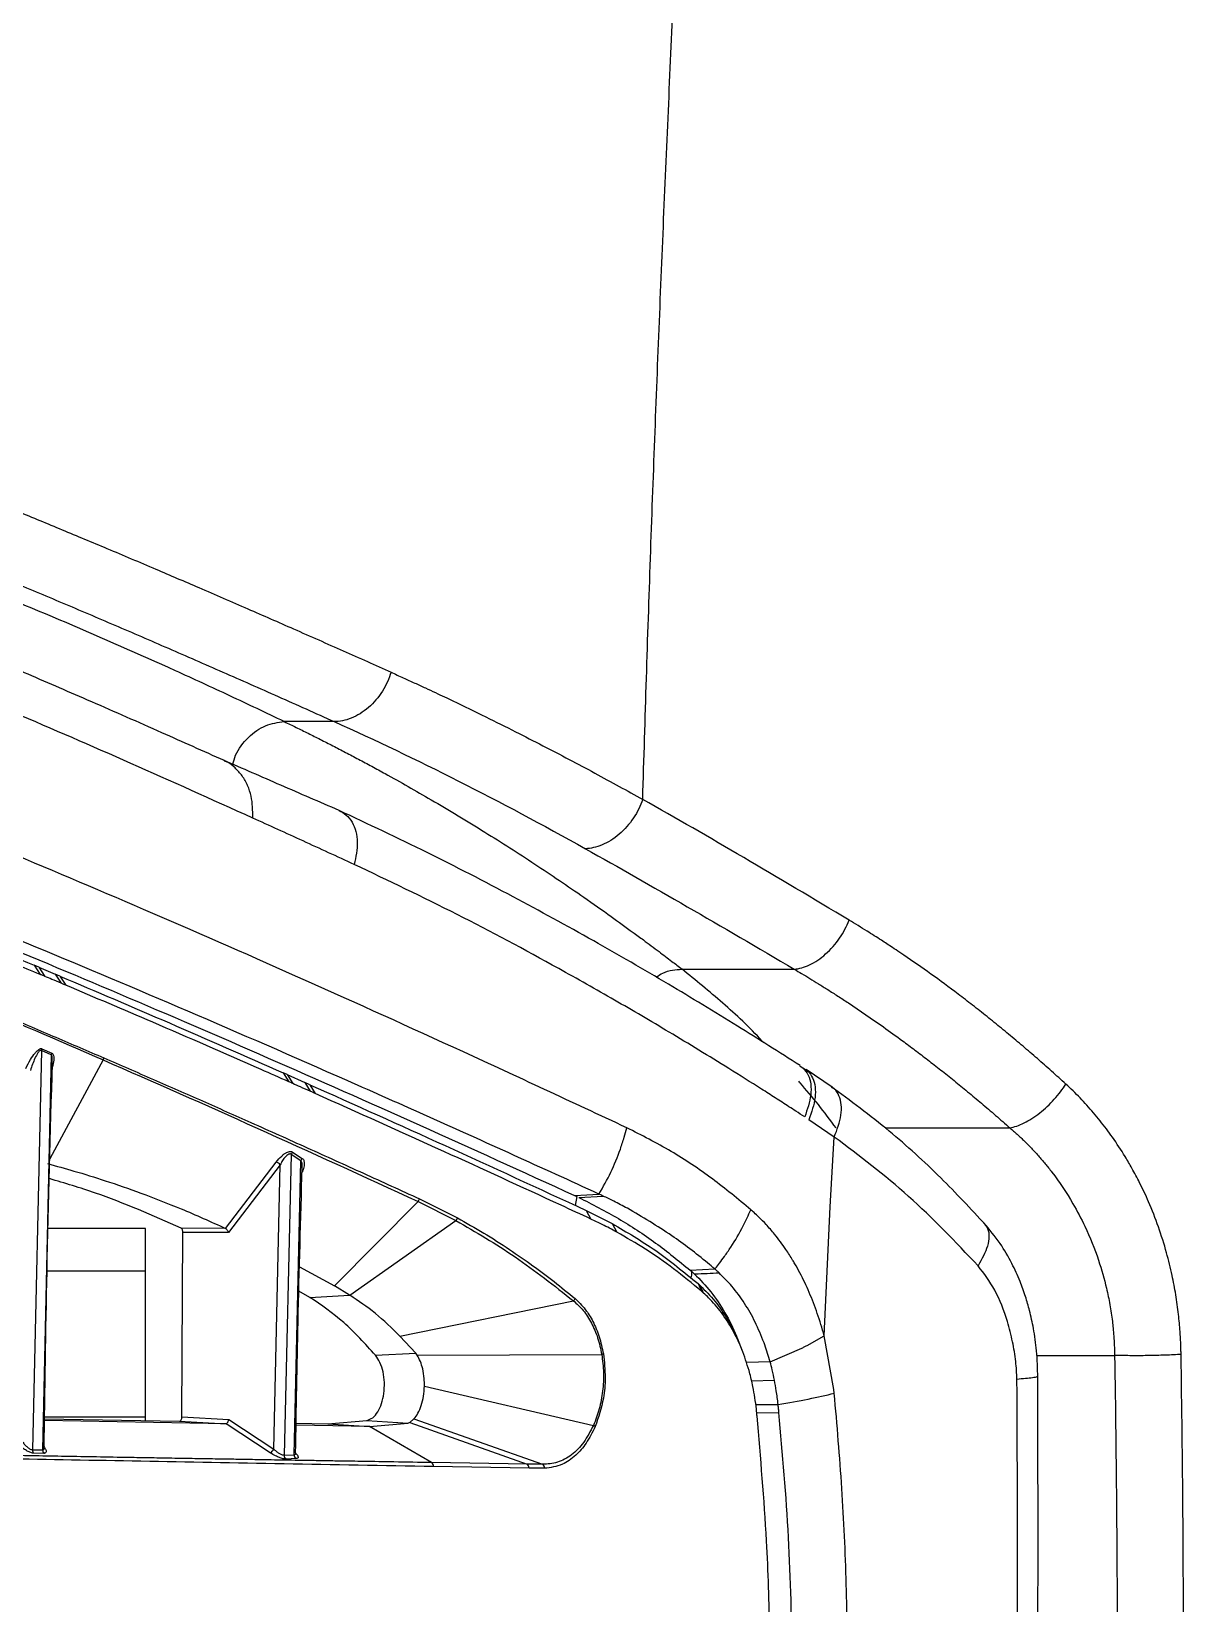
# Model space of a CAD drawing. Extents: x 525 to 609, y 649 to 778.
# Drawn here: x 543.5 to 548.6, y 718.03 to 725 of the extents above; entities that cross this region are included whole.
import ezdxf

# ---------------------------------------------------------------- set-up
doc = ezdxf.new("R2010")
doc.units = 0
doc.header["$MEASUREMENT"] = 0
doc.layers.add('1', color=4, linetype='Continuous')

# ---------------------------------------------------------------- blocks, each defined once
blk = doc.blocks.new('JETSETTER')
at = {"layer": '1', "color": 3, "linetype": 'Continuous', "lineweight": 25}
for p, q in [((19.7113, 52.8168), (19.4903, 52.8168)), ((18.3822, 51.7372), (18.4088, 51.6969)), ((18.4029, 51.7286), (18.3822, 51.7372)), ((18.4029, 51.7286), (18.4294, 51.6882)), ((18.4029, 51.7286), (18.4752, 51.6981)), ((18.4752, 51.6981), (18.5016, 51.6578)), ((18.4968, 51.689), (18.4752, 51.6981)), ((18.4968, 51.689), (18.5232, 51.6487)), ((21.2518, 51.7199), (21.7486, 51.7199)), ((18.4142, 51.3598), (18.3752, 49.5904)), ((18.458, 51.34), (18.4142, 51.3598)), ((18.4169, 51.3676), (18.4608, 51.3479)), ((18.458, 51.34), (18.4199, 49.5901)), ((18.6877, 51.3184), (18.4523, 50.8793)), ((18.4618, 51.3042), (18.4619, 51.3115)), ((21.7735, 51.2912), (21.7886, 51.2816)), ((21.7935, 51.2783), (21.8083, 51.2688)), ((21.9159, 51.1975), (21.8017, 51.2748)), ((19.4859, 51.2605), (19.5101, 51.2211)), ((19.5033, 51.2528), (19.4859, 51.2605)), ((19.5033, 51.2528), (19.5276, 51.2133)), ((19.5033, 51.2528), (19.581, 51.2183)), ((19.581, 51.2183), (19.6051, 51.1789)), ((19.6036, 51.2082), (19.581, 51.2183)), ((19.6036, 51.2082), (19.6276, 51.1689)), ((21.9259, 50.976), (21.8138, 51.0529)), ((22.1506, 51.0165), (22.7038, 51.0165)), ((21.9081, 50.6675), (21.926, 50.976)), ((19.2301, 50.5717), (19.4545, 50.8652)), ((19.4724, 50.8536), (19.2434, 50.5527)), ((19.4436, 49.5932), (19.4724, 50.8536)), ((19.5208, 50.899), (19.4896, 49.5664)), ((19.5641, 50.8702), (19.5208, 50.899)), ((19.5265, 50.9099), (19.5699, 50.8813)), ((19.534, 49.5685), (19.5641, 50.8702)), ((20.7757, 50.7173), (20.7856, 50.7127)), ((20.7856, 50.7127), (20.779, 50.6731)), ((20.7948, 50.7084), (20.9025, 50.7148)), ((19.7118, 50.3165), (20.0827, 50.6905)), ((20.0827, 50.6905), (20.2504, 50.6061)), ((20.0886, 50.7023), (20.2568, 50.6179)), ((20.8268, 50.6511), (20.848, 50.6128)), ((20.8268, 50.6511), (20.9425, 50.5926)), ((21.881, 50.0958), (21.9081, 50.6675)), ((18.8759, 50.571), (18.4443, 50.571)), ((18.8759, 49.7199), (18.8759, 50.571)), ((19.2301, 50.5717), (19.0328, 50.5725)), ((19.7807, 50.2749), (20.2504, 50.6061)), ((20.9425, 50.5926), (20.9625, 50.5551)), ((19.0368, 49.7365), (19.0411, 50.5532)), ((19.2434, 50.5527), (19.0411, 50.5532)), ((18.4394, 50.3833), (18.8759, 50.3833)), ((19.5577, 50.4016), (19.7118, 50.3165)), ((21.2879, 50.386), (21.3965, 50.3917)), ((21.2879, 50.386), (21.2931, 50.3815)), ((21.2931, 50.3815), (21.3067, 50.3693)), ((19.6035, 50.2658), (19.5548, 50.2934)), ((19.7786, 50.2761), (19.7118, 50.3165)), ((21.3224, 50.3266), (21.3379, 50.2931)), ((21.332, 50.3181), (21.3224, 50.3266)), ((21.3471, 50.2851), (21.332, 50.3181)), ((21.3471, 50.2851), (21.3379, 50.2931)), ((19.6035, 50.2658), (19.7786, 50.2761)), ((19.7807, 50.2749), (19.7786, 50.2761)), ((20.0023, 50.0943), (20.7708, 50.2504)), ((20.0726, 50.0184), (20.0023, 50.0943)), ((21.806, 50.0531), (21.8809, 50.0958)), ((21.9244, 49.8571), (21.8809, 50.0958)), ((19.8942, 50.0092), (20.0726, 50.0184)), ((20.0793, 50.0092), (20.0726, 50.0184)), ((20.0793, 50.0092), (20.8961, 50.0129)), ((21.5204, 50.0252), (21.5121, 50.0466)), ((21.642, 49.9797), (21.6148, 50.0647)), ((21.642, 49.9797), (21.7827, 50.0414)), ((21.642, 49.9797), (21.5384, 49.9771)), ((22.8225, 50.0088), (23.1674, 50.0088)), ((21.5501, 49.9351), (21.5483, 49.9416)), ((21.559, 49.8965), (21.661, 49.8988)), ((22.7355, 49.8393), (22.7351, 49.9027)), ((20.1107, 49.8728), (20.8594, 49.6987)), ((21.926, 49.8414), (21.9244, 49.8571)), ((18.4286, 49.7363), (18.8759, 49.7363)), ((19.0368, 49.7365), (19.245, 49.7247)), ((21.5783, 49.7906), (21.677, 49.7916)), ((21.5825, 49.7545), (21.6807, 49.7555)), ((19.2322, 49.7055), (18.4283, 49.7199)), ((18.4284, 49.7278), (19.0257, 49.7172)), ((19.0257, 49.7172), (19.2322, 49.7055)), ((19.2332, 49.7056), (19.2322, 49.7055)), ((19.4281, 49.5768), (19.2332, 49.7056)), ((19.245, 49.7247), (19.4436, 49.5932)), ((19.8682, 49.694), (19.5426, 49.6999)), ((19.5427, 49.708), (19.6837, 49.7055)), ((19.6837, 49.7055), (19.8561, 49.7205)), ((19.6837, 49.7055), (19.8682, 49.694)), ((19.8561, 49.7205), (20.0386, 49.7091)), ((19.8682, 49.694), (20.0386, 49.7091)), ((20.1426, 49.5339), (19.8682, 49.694)), ((20.0454, 49.7114), (20.0386, 49.7091)), ((20.0645, 49.727), (20.0454, 49.7114)), ((20.0454, 49.7114), (20.5654, 49.5274)), ((20.0645, 49.727), (20.6344, 49.5264)), ((18.3752, 49.5904), (18.4199, 49.5901)), ((18.426, 49.5746), (18.3812, 49.5749)), ((19.4896, 49.5664), (19.534, 49.5685)), ((19.5421, 49.5515), (19.4976, 49.5495)), ((20.5654, 49.5274), (20.1426, 49.5339)), ((20.6344, 49.5264), (20.5654, 49.5274)), ((20.5739, 49.5093), (20.1511, 49.5159)), ((20.6425, 49.5085), (20.5739, 49.5093))]:
    blk.add_line(p, q, dxfattribs=at)
at = {"layer": '1', "color": 3, "linetype": 'Continuous', "lineweight": 25, "flags": 128}
blk.add_lwpolyline([(20.7757, 50.7174), (20.8296, 50.7205), (20.8834, 50.7237)], dxfattribs=at)
at = {"layer": '1', "color": 3, "linetype": 'Continuous', "lineweight": 25}
for centre, radius, start, end in [((18.4377, 51.356), 0.0238, 150.95682, 170.86746), ((18.4816, 51.3361), 0.0239, 150.45432, 170.68873), ((18.6668, 51.3309), 0.0243, 329.23117, 350.58316), ((19.4264, 50.8022), 0.069, 48.18624, 65.99051), ((19.5445, 50.8935), 0.0243, 137.71623, 167.12605), ((19.5878, 50.8647), 0.0244, 137.29727, 167.04846), ((20.0634, 50.7075), 0.0257, 318.60233, 348.42237), ((20.2313, 50.6241), 0.0262, 316.71908, 346.27676), ((20.7517, 50.2709), 0.0281, 313.02364, 339.04149), ((20.8841, 50.062), 0.0505, 283.69748, 292.46807), ((20.8429, 49.6672), 0.0355, 47.01888, 62.33649), ((18.3965, 49.5898), 0.0213, 178.42458, 224.22045), ((18.4413, 49.5895), 0.0213, 178.48871, 224.3325), ((19.4093, 49.6098), 0.038, 299.67397, 334.19345), ((19.5108, 49.566), 0.0211, 178.96232, 231.4629), ((19.5551, 49.5681), 0.0211, 178.92899, 231.91354), ((20.1305, 49.5171), 0.0206, 356.54052, 54.16567), ((20.5533, 49.5106), 0.0207, 356.3661, 53.97023), ((20.6216, 49.5098), 0.021, 356.66115, 52.45113)]:
    blk.add_arc(centre, radius, start, end, dxfattribs=at)
for points, knots in [([(21.0778, 52.4721), (21.088, 52.8312), (21.0995, 53.1877), (21.118, 53.7172), (21.1244, 53.8928), (21.1377, 54.2425), (21.1445, 54.4166), (21.1655, 54.9362), (21.1802, 55.2791), (21.2105, 55.9566), (21.226, 56.2913), (21.2421, 56.6221)], [0, 0, 0, 0, 0.25, 0.25, 0.375, 0.375, 0.5, 0.5, 0.75, 0.75, 1, 1, 1, 1]), ([(19.2248, 52.6439), (19.1322, 52.6854), (18.9329, 52.7748), (18.6436, 52.902), (18.3615, 53.0242), (18.1078, 53.1323), (17.8809, 53.2276), (17.6919, 53.3059), (17.5362, 53.3696), (17.4097, 53.4208), (17.2972, 53.4659), (17.1978, 53.5055), (17.1046, 53.5422), (16.9993, 53.5835), (16.8724, 53.6327), (16.7214, 53.6905), (16.555, 53.7531), (16.3746, 53.8198), (16.1817, 53.8895), (15.9871, 53.9581), (15.7929, 54.0247), (15.6009, 54.0885), (15.4287, 54.1437), (15.2766, 54.1907), (15.1802, 54.2196), (15.1172, 54.238), (15.0876, 54.2466), (15.058, 54.2551), (15.0284, 54.2635), (14.9984, 54.2719), (14.9695, 54.28), (14.9504, 54.2852), (14.9415, 54.2877)], [0, 0, 0, 0, 0.051156, 0.110219, 0.164942, 0.215314, 0.261336, 0.303011, 0.332706, 0.359717, 0.384045, 0.405688, 0.424988, 0.445873, 0.476368, 0.511245, 0.550505, 0.594151, 0.642187, 0.694611, 0.744372, 0.797529, 0.854085, 0.893276, 0.933947, 0.943283, 0.952686, 0.962134, 0.971612, 0.98125, 0.991199, 1, 1, 1, 1]), ([(19.4903, 52.8168), (19.4502, 52.8361), (19.4099, 52.8553), (19.3296, 52.8934), (19.2895, 52.9123), (19.169, 52.9687), (19.0886, 53.0057), (18.847, 53.1154), (18.6856, 53.1864), (18.2001, 53.3932), (17.8751, 53.5228), (16.896, 53.8863), (16.2382, 54.0948), (15.5772, 54.2686)], [0, 0, 0, 0, 0.03125, 0.03125, 0.0625, 0.0625, 0.125, 0.125, 0.25, 0.25, 0.5, 0.5, 1, 1, 1, 1]), ([(16.8593, 54.3098), (16.8746, 54.3043), (16.9054, 54.2931), (16.9523, 54.276), (17.0003, 54.2584), (17.0493, 54.2403), (17.0993, 54.2218), (17.1504, 54.2028), (17.2411, 54.1689), (17.3764, 54.1177), (17.5532, 54.0499), (17.7383, 53.9777), (17.9177, 53.9068), (18.1101, 53.8296), (18.3026, 53.7513), (18.5055, 53.6676), (18.709, 53.5824), (18.9112, 53.4968), (19.119, 53.4076), (19.3224, 53.3194), (19.4999, 53.2416), (19.6413, 53.1791), (19.7503, 53.1307), (19.857, 53.083), (19.9278, 53.0513), (19.9628, 53.0356)], [0, 0, 0, 0, 0.017002, 0.034286, 0.051851, 0.069701, 0.087834, 0.106253, 0.124959, 0.185357, 0.24996, 0.3094, 0.374968, 0.430619, 0.499947, 0.562421, 0.624922, 0.691755, 0.749953, 0.814867, 0.874991, 0.907485, 0.939154, 0.969994, 1, 1, 1, 1]), ([(16.5985, 54.0996), (16.615, 54.0936), (16.6485, 54.0815), (16.6998, 54.0626), (16.7528, 54.0431), (16.8078, 54.0227), (16.8646, 54.0015), (16.9233, 53.9794), (16.984, 53.9566), (17.0466, 53.9328), (17.1112, 53.9081), (17.1778, 53.8825), (17.2465, 53.8559), (17.3173, 53.8284), (17.3902, 53.7999), (17.4652, 53.7704), (17.5424, 53.7398), (17.6219, 53.7081), (17.7036, 53.6754), (17.7875, 53.6415), (17.8738, 53.6065), (17.9625, 53.5703), (18.0596, 53.5304), (18.1648, 53.4869), (18.2777, 53.4399), (18.3916, 53.3921), (18.5066, 53.3436), (18.6225, 53.2943), (18.7395, 53.2443), (18.8575, 53.1935), (18.9765, 53.1419), (19.0964, 53.0896), (19.2174, 53.0366), (19.3394, 52.9828), (19.4623, 52.9282), (19.5862, 52.873), (19.6696, 52.8355), (19.7113, 52.8168)], [0, 0, 0, 0, 0.018286, 0.037124, 0.056514, 0.076456, 0.096951, 0.117998, 0.139597, 0.161748, 0.184451, 0.207707, 0.231514, 0.255874, 0.280785, 0.306249, 0.332265, 0.358832, 0.385952, 0.413623, 0.441846, 0.470621, 0.499947, 0.535671, 0.571394, 0.607117, 0.642839, 0.67856, 0.71428, 0.749999, 0.785717, 0.821434, 0.85715, 0.892864, 0.928577, 0.964289, 1, 1, 1, 1]), ([(19.9628, 53.0356), (19.9542, 53.0077), (19.9415, 52.979), (19.9076, 52.925), (19.8865, 52.8999), (19.8391, 52.8587), (19.813, 52.8427), (19.7609, 52.8218), (19.735, 52.817), (19.7113, 52.8168)], [0, 0, 0, 0, 0.25, 0.25, 0.5, 0.5, 0.75, 0.75, 1, 1, 1, 1]), ([(19.9628, 53.0356), (19.9808, 53.0274), (20.0158, 53.0117), (20.0666, 52.9884), (20.1141, 52.9664), (20.1582, 52.9458), (20.1988, 52.9266), (20.273, 52.8913), (20.3777, 52.8405), (20.5104, 52.7743), (20.6338, 52.7112), (20.7506, 52.6502), (20.8633, 52.59), (20.9718, 52.531), (21.043, 52.4914), (21.0778, 52.4721)], [0, 0, 0, 0, 0.049574, 0.09598, 0.139221, 0.179298, 0.216212, 0.249965, 0.380945, 0.499984, 0.608024, 0.712046, 0.812049, 0.908034, 1, 1, 1, 1]), ([(20.8834, 50.7237), (20.7567, 50.7817), (20.3761, 50.9557), (19.7639, 51.2298), (19.0583, 51.5374), (18.3841, 51.8217), (17.7452, 52.0812), (17.1413, 52.3157), (16.5751, 52.5252), (16.0426, 52.7129), (15.7217, 52.8181), (15.5613, 52.8707)], [0, 0, 0, 0, 0.059169, 0.177623, 0.296079, 0.41453, 0.53298, 0.649693, 0.766504, 0.883304, 1, 1, 1, 1]), ([(15.4478, 52.864), (15.5482, 52.8315), (15.7518, 52.7655), (16.083, 52.6527), (16.4397, 52.5269), (16.8245, 52.3861), (17.2374, 52.2297), (17.6727, 52.0593), (18.1789, 51.8548), (18.7562, 51.6137), (19.4113, 51.331), (20.0812, 51.0341), (20.5455, 50.8223), (20.7757, 50.7173)], [0, 0, 0, 0, 0.073434, 0.149042, 0.226912, 0.307125, 0.389668, 0.474472, 0.55786, 0.670736, 0.782355, 0.892082, 1, 1, 1, 1]), ([(19.3502, 52.3896), (19.1687, 52.4717), (18.8054, 52.6359), (18.464, 52.7832), (18.2933, 52.8568)], [0, 0, 0, 0, 0.49992, 1, 1, 1, 1]), ([(19.2619, 52.6279), (19.2656, 52.6414), (19.2779, 52.6864), (19.3294, 52.7501), (19.4061, 52.8064), (19.4622, 52.8133), (19.4903, 52.8168)], [0, 0, 0, 0, 0.125521, 0.417013, 0.70851, 1, 1, 1, 1]), ([(19.4903, 52.8168), (19.5077, 52.8084), (19.5429, 52.7913), (19.5961, 52.765), (19.6504, 52.7378), (19.7056, 52.7096), (19.7619, 52.6804), (19.8192, 52.6501), (19.8775, 52.6188), (19.9848, 52.5602), (20.1523, 52.4651), (20.3735, 52.3318), (20.599, 52.1875), (20.7852, 52.0614), (20.9299, 51.9593), (21.0176, 51.8957), (21.0883, 51.8437), (21.1456, 51.8009), (21.2027, 51.7576), (21.2367, 51.7315), (21.2518, 51.7199)], [0, 0, 0, 0, 0.029006, 0.058614, 0.088822, 0.119631, 0.151041, 0.183051, 0.215662, 0.248873, 0.363552, 0.498135, 0.624022, 0.748279, 0.81804, 0.873908, 0.900353, 0.940721, 0.973653, 1, 1, 1, 1]), ([(19.7327, 52.4233), (19.6466, 52.4606), (19.4739, 52.5352), (19.3056, 52.6088), (19.2213, 52.6456)], [0, 0, 0, 0, 0.499062, 1, 1, 1, 1]), ([(19.3504, 52.3905), (19.3502, 52.423), (19.3498, 52.4728), (19.3288, 52.5342), (19.305, 52.5774), (19.2728, 52.6121), (19.2461, 52.636), (19.2277, 52.6412), (19.2242, 52.6422)], [0, 0, 0, 0, 0.3032269, 0.4662125, 0.6325888, 0.7989555, 0.9618994, 1, 1, 1, 1]), ([(21.0778, 52.4721), (21.0682, 52.4448), (21.0544, 52.4166), (21.019, 52.3634), (20.9973, 52.3385), (20.9494, 52.2974), (20.9233, 52.2813), (20.8719, 52.2599), (20.8466, 52.2546), (20.8236, 52.2539)], [0, 0, 0, 0, 0.25, 0.25, 0.5, 0.5, 0.75, 0.75, 1, 1, 1, 1]), ([(19.8003, 52.1838), (19.7244, 52.2188), (19.5727, 52.2886), (19.4244, 52.3559), (19.3502, 52.3896)], [0, 0, 0, 0, 0.50007, 1, 1, 1, 1]), ([(19.7325, 52.4229), (19.7434, 52.417), (19.766, 52.4047), (19.7918, 52.3725), (19.8085, 52.331), (19.8171, 52.2677), (19.807, 52.2173), (19.8002, 52.1838)], [0, 0, 0, 0, 0.156922, 0.325929, 0.494944, 0.664206, 1, 1, 1, 1]), ([(21.7744, 51.2927), (21.6817, 51.3517), (21.4866, 51.4758), (21.1817, 51.6604), (20.8501, 51.8526), (20.4935, 52.048), (20.1167, 52.2429), (19.8626, 52.3621), (19.7329, 52.423)], [0, 0, 0, 0, 0.132652, 0.279334, 0.440035, 0.614736, 0.803404, 1, 1, 1, 1]), ([(21.007, 51.0173), (20.7637, 51.1308), (20.2752, 51.3587), (19.5774, 51.6743), (18.9013, 51.9722), (18.4763, 52.1512), (18.2637, 52.2408)], [0, 0, 0, 0, 0.2473428, 0.496757, 0.7482383, 1, 1, 1, 1]), ([(21.795, 51.0653), (21.7818, 51.0739), (21.7586, 51.089), (21.7253, 51.1106), (21.6951, 51.1301), (21.6648, 51.1496), (21.6343, 51.1691), (21.5656, 51.2129), (21.4184, 51.3054), (21.201, 51.4381), (20.9498, 51.5855), (20.6359, 51.7628), (20.2494, 51.9698), (19.9516, 52.1117), (19.8003, 52.1838)], [0, 0, 0, 0, 0.019286, 0.033983, 0.048738, 0.063552, 0.078425, 0.093356, 0.164535, 0.294855, 0.414665, 0.538212, 0.765574, 1, 1, 1, 1]), ([(17.4783, 52.1052), (17.6246, 52.0471), (17.9177, 51.9307), (18.2273, 51.8017), (18.3822, 51.7372)], [0, 0, 0, 0, 0.499515, 1, 1, 1, 1]), ([(18.4088, 51.6969), (18.371, 51.7127), (18.1818, 51.7919), (17.8776, 51.9169), (17.6209, 52.0188), (17.5065, 52.0643)], [0, 0, 0, 0, 0.121707, 0.608576, 1, 1, 1, 1]), ([(21.7486, 51.7199), (21.7695, 51.7218), (21.7927, 51.728), (21.8404, 51.7506), (21.8648, 51.7669), (21.9104, 51.8076), (21.9315, 51.8318), (21.9669, 51.8834), (21.9812, 51.9106), (21.9918, 51.9369)], [0, 0, 0, 0, 0.25, 0.25, 0.5, 0.5, 0.75, 0.75, 1, 1, 1, 1]), ([(22.9516, 51.2107), (22.9411, 51.2203), (22.9201, 51.2394), (22.8885, 51.2678), (22.8569, 51.2958), (22.8253, 51.3236), (22.7936, 51.3511), (22.7618, 51.3783), (22.73, 51.4052), (22.6982, 51.4318), (22.6663, 51.4581), (22.6344, 51.4841), (22.6025, 51.5098), (22.5705, 51.5352), (22.5385, 51.5603), (22.5065, 51.5851), (22.4451, 51.6319), (22.3541, 51.699), (22.2678, 51.7593), (22.2108, 51.7978), (22.1779, 51.8198), (22.1295, 51.8514), (22.0658, 51.892), (22.0182, 51.9209), (21.9918, 51.9369)], [0, 0, 0, 0, 0.033331, 0.066663, 0.099996, 0.13333, 0.166664, 0.199999, 0.233336, 0.266673, 0.300011, 0.333351, 0.366692, 0.400034, 0.433377, 0.466722, 0.500069, 0.625043, 0.750048, 0.768176, 0.80223, 0.852213, 0.918132, 1, 1, 1, 1]), ([(17.5266, 51.8102), (17.7137, 51.7328), (18.0878, 51.5779), (18.4877, 51.4049), (18.6877, 51.3184)], [0, 0, 0, 0, 0.500001, 1, 1, 1, 1]), ([(17.5283, 51.8161), (17.5729, 51.7979), (17.6625, 51.7613), (17.7968, 51.7057), (17.9248, 51.6524), (18.0455, 51.6018), (18.1561, 51.5552), (18.2998, 51.4944), (18.4754, 51.4196), (18.6198, 51.3574), (18.6908, 51.3269)], [0, 0, 0, 0, 0.120101, 0.241391, 0.35664, 0.456541, 0.555683, 0.64174, 0.824068, 1, 1, 1, 1]), ([(18.4294, 51.6882), (18.4265, 51.6894), (18.4197, 51.6923), (18.4128, 51.6952), (18.4088, 51.6969)], [0, 0, 0, 0, 0.414338, 1, 1, 1, 1]), ([(18.5016, 51.6578), (18.4881, 51.6635), (18.464, 51.6737), (18.44, 51.6838), (18.4294, 51.6882)], [0, 0, 0, 0, 0.559863, 1, 1, 1, 1]), ([(18.4968, 51.689), (18.6571, 51.6209), (18.9785, 51.4842), (19.3164, 51.3352), (19.4859, 51.2606)], [0, 0, 0, 0, 0.498611, 1, 1, 1, 1]), ([(21.1376, 51.6844), (21.1474, 51.6911), (21.1837, 51.7159), (21.2231, 51.7182), (21.2518, 51.7199)], [0, 0, 0, 0, 0.270928, 1, 1, 1, 1]), ([(21.6125, 51.3949), (21.6105, 51.3971), (21.5523, 51.4614), (21.4325, 51.5727), (21.3121, 51.6708), (21.2518, 51.7199)], [0, 0, 0, 0, 0.01689, 0.507375, 1, 1, 1, 1]), ([(21.7486, 51.7199), (21.7595, 51.7135), (21.7824, 51.7), (21.8181, 51.6785), (21.8567, 51.6548), (21.8981, 51.6289), (21.9423, 51.6005), (22.0244, 51.5468), (22.12, 51.4811), (22.2182, 51.41), (22.2837, 51.3612), (22.3401, 51.3181), (22.3978, 51.2731), (22.4567, 51.226), (22.5169, 51.1768), (22.5782, 51.1255), (22.6407, 51.0721), (22.6826, 51.0351), (22.7038, 51.0165)], [0, 0, 0, 0, 0.034267, 0.07149, 0.11167, 0.154808, 0.200902, 0.249956, 0.411517, 0.499933, 0.557623, 0.616688, 0.677131, 0.73895, 0.802146, 0.86672, 0.932671, 1, 1, 1, 1]), ([(18.5232, 51.6487), (18.5203, 51.65), (18.5131, 51.653), (18.5059, 51.656), (18.5016, 51.6578)], [0, 0, 0, 0, 0.408362, 1, 1, 1, 1]), ([(19.5101, 51.2211), (19.4692, 51.2392), (19.2649, 51.3296), (18.9325, 51.4748), (18.6505, 51.5946), (18.5232, 51.6487)], [0, 0, 0, 0, 0.120537, 0.60273, 1, 1, 1, 1]), ([(18.3453, 51.28), (18.352, 51.2934), (18.364, 51.3172), (18.3818, 51.3434), (18.3949, 51.3579), (18.4033, 51.365), (18.4098, 51.368), (18.4142, 51.3684), (18.416, 51.3679), (18.4169, 51.3676)], [0, 0, 0, 0, 0.361179, 0.637591, 0.749065, 0.842502, 0.923916, 0.961842, 1, 1, 1, 1]), ([(18.4142, 51.3598), (18.4137, 51.36), (18.4127, 51.3606), (18.4109, 51.3604), (18.409, 51.3596), (18.4048, 51.3567), (18.3962, 51.3457), (18.3809, 51.3168), (18.3718, 51.2898), (18.3656, 51.2716)], [0, 0, 0, 0, 0.025088, 0.050079, 0.075775, 0.102555, 0.218809, 0.472556, 1, 1, 1, 1]), ([(18.4619, 51.3115), (18.4625, 51.3184), (18.4633, 51.3274), (18.4609, 51.3366), (18.459, 51.3389), (18.458, 51.34)], [0, 0, 0, 0, 0.62007, 0.818375, 1, 1, 1, 1]), ([(18.4608, 51.3479), (18.4624, 51.3467), (18.4657, 51.3443), (18.4691, 51.3338), (18.4706, 51.3155), (18.4656, 51.2978), (18.4629, 51.288)], [0, 0, 0, 0, 0.122644, 0.267179, 0.596566, 1, 1, 1, 1]), ([(18.4262, 49.5925), (18.43, 49.8553), (18.4383, 50.426), (18.4545, 50.9964), (18.4633, 51.3042)], [0, 0, 0, 0, 0.460535, 1, 1, 1, 1]), ([(18.6877, 51.3184), (18.9125, 51.2195), (19.3621, 51.0216), (19.8425, 50.8009), (20.0827, 50.6905)], [0, 0, 0, 0, 0.499999, 1, 1, 1, 1]), ([(18.6908, 51.3269), (18.7637, 51.2953), (18.9078, 51.2328), (19.1254, 51.1372), (19.3523, 51.0364), (19.5898, 50.9297), (19.8383, 50.817), (20.0056, 50.7403), (20.0886, 50.7023)], [0, 0, 0, 0, 0.1630554, 0.3221555, 0.4772913, 0.6545451, 0.8287755, 1, 1, 1, 1]), ([(21.7886, 51.2816), (21.7968, 51.272), (21.8131, 51.2529), (21.8233, 51.211), (21.8232, 51.1484), (21.8063, 51.0985), (21.795, 51.0653)], [0, 0, 0, 0, 0.201151, 0.402316, 0.602761, 1, 1, 1, 1]), ([(21.8083, 51.2688), (21.8164, 51.2593), (21.8325, 51.2403), (21.8426, 51.1986), (21.8425, 51.1361), (21.8252, 51.0861), (21.8138, 51.0529)], [0, 0, 0, 0, 0.2004, 0.400819, 0.601721, 1, 1, 1, 1]), ([(19.5276, 51.2133), (19.5246, 51.2146), (19.5188, 51.2172), (19.513, 51.2198), (19.5101, 51.2211)], [0, 0, 0, 0, 0.5000215, 1, 1, 1, 1]), ([(19.6051, 51.1789), (19.5906, 51.1853), (19.5647, 51.1968), (19.5389, 51.2083), (19.5276, 51.2133)], [0, 0, 0, 0, 0.559843, 1, 1, 1, 1]), ([(19.6036, 51.2082), (19.8014, 51.1196), (20.1984, 50.9416), (20.6169, 50.7482), (20.8269, 50.6511)], [0, 0, 0, 0, 0.4982674, 1, 1, 1, 1]), ([(21.9344, 51.0165), (21.8819, 51.086), (21.8276, 51.1579), (21.7702, 51.2211), (21.7682, 51.2233)], [0, 0, 0, 0, 0.96589, 1, 1, 1, 1]), ([(22.5955, 50.5879), (22.53, 50.6582), (22.393, 50.8054), (22.1652, 51.0123), (21.9978, 51.1365), (21.9108, 51.2011)], [0, 0, 0, 0, 0.30526, 0.638737, 1, 1, 1, 1]), ([(22.7038, 51.0165), (22.7228, 51.0203), (22.7442, 51.0276), (22.7892, 51.05), (22.8128, 51.065), (22.8586, 51.1009), (22.8807, 51.1217), (22.9201, 51.1655), (22.9374, 51.1885), (22.9516, 51.2107)], [0, 0, 0, 0, 0.25, 0.25, 0.5, 0.5, 0.75, 0.75, 1, 1, 1, 1]), ([(23.4617, 50.013), (23.4616, 50.0194), (23.4612, 50.037), (23.46, 50.0709), (23.4577, 50.1108), (23.4543, 50.1522), (23.4487, 50.2067), (23.4389, 50.2776), (23.4217, 50.3689), (23.3871, 50.5091), (23.3385, 50.6469), (23.2818, 50.7684), (23.2466, 50.8348), (23.2069, 50.9026), (23.1688, 50.9606), (23.1309, 51.0126), (23.1031, 51.0485), (23.0745, 51.0833), (23.045, 51.117), (23.0147, 51.1495), (22.9836, 51.1809), (22.9623, 51.2007), (22.9516, 51.2107)], [0, 0, 0, 0, 0.013426, 0.037381, 0.071786, 0.098324, 0.125695, 0.188503, 0.251064, 0.325059, 0.500711, 0.570631, 0.625289, 0.670769, 0.750071, 0.785695, 0.821339, 0.857006, 0.892701, 0.928429, 0.964193, 1, 1, 1, 1]), ([(19.6276, 51.1689), (19.6245, 51.1702), (19.617, 51.1736), (19.6095, 51.1769), (19.6051, 51.1789)], [0, 0, 0, 0, 0.413386, 1, 1, 1, 1]), ([(20.848, 50.6128), (20.8039, 50.6333), (20.5832, 50.7356), (20.1706, 50.9253), (19.8158, 51.0844), (19.6276, 51.1689)], [0, 0, 0, 0, 0.105034, 0.525213, 1, 1, 1, 1]), ([(21.9259, 50.976), (21.9382, 51.0088), (21.9567, 51.0582), (21.9586, 51.1204), (21.9484, 51.1605), (21.9324, 51.1863), (21.9181, 51.1944), (21.9143, 51.1966)], [0, 0, 0, 0, 0.370383, 0.557511, 0.744253, 0.930973, 1, 1, 1, 1]), ([(20.9785, 50.9224), (20.9842, 50.9401), (20.9943, 50.9717), (21.0031, 51.0034), (21.007, 51.0173)], [0, 0, 0, 0, 0.561952, 1, 1, 1, 1]), ([(21.5564, 50.6543), (21.4999, 50.701), (21.3847, 50.7963), (21.201, 50.9187), (21.0727, 50.9839), (21.007, 51.0173)], [0, 0, 0, 0, 0.319514, 0.651782, 1, 1, 1, 1]), ([(22.7038, 51.0165), (22.7092, 51.0119), (22.72, 51.0027), (22.736, 50.9884), (22.7519, 50.9736), (22.7678, 50.9584), (22.7835, 50.9428), (22.7991, 50.9267), (22.8146, 50.9102), (22.8299, 50.8932), (22.8451, 50.8758), (22.8601, 50.8578), (22.8749, 50.8395), (22.9187, 50.7833), (22.9751, 50.699), (23.0441, 50.5678), (23.0947, 50.4425), (23.1282, 50.3245), (23.147, 50.2335), (23.1558, 50.174), (23.161, 50.1272), (23.164, 50.092), (23.1664, 50.052), (23.1671, 50.0237), (23.1674, 50.0088)], [0, 0, 0, 0, 0.0200518, 0.0402458, 0.060582, 0.0810604, 0.1016812, 0.1224444, 0.1433501, 0.1643983, 0.1855892, 0.2069229, 0.2283994, 0.2500189, 0.4003527, 0.4992048, 0.6393976, 0.7488394, 0.8114323, 0.874221, 0.8999556, 0.9294672, 0.9627967, 1, 1, 1, 1]), ([(20.8834, 50.7237), (20.902, 50.7554), (20.9393, 50.8189), (20.9654, 50.8879), (20.9785, 50.9224)], [0, 0, 0, 0, 0.4992217, 1, 1, 1, 1]), ([(22.5629, 50.4057), (22.4621, 50.5119), (22.2604, 50.7245), (22.0374, 50.8921), (21.9259, 50.976)], [0, 0, 0, 0, 0.49995, 1, 1, 1, 1]), ([(18.4412, 50.8585), (18.4804, 50.8478), (18.5657, 50.8245), (18.7037, 50.7815), (18.8618, 50.7264), (19.0398, 50.6574), (19.1644, 50.6013), (19.2301, 50.5717)], [0, 0, 0, 0, 0.1478865, 0.321829, 0.5218292, 0.7478873, 1, 1, 1, 1]), ([(19.4545, 50.8652), (19.4622, 50.8746), (19.473, 50.8877), (19.4896, 50.9011), (19.4999, 50.9075), (19.5091, 50.9113), (19.5165, 50.9126), (19.5224, 50.9121), (19.5251, 50.9106), (19.5265, 50.9099)], [0, 0, 0, 0, 0.370553, 0.515359, 0.645816, 0.749908, 0.847103, 0.922817, 1, 1, 1, 1]), ([(19.5208, 50.899), (19.5201, 50.8996), (19.5187, 50.9008), (19.5158, 50.9015), (19.5125, 50.9012), (19.5077, 50.8994), (19.5016, 50.8951), (19.4923, 50.886), (19.482, 50.872), (19.4756, 50.8598), (19.4724, 50.8536)], [0, 0, 0, 0, 0.055279, 0.109449, 0.164092, 0.220456, 0.33933, 0.465357, 0.728719, 1, 1, 1, 1]), ([(19.5687, 50.8402), (19.5691, 50.8449), (19.5698, 50.853), (19.5683, 50.8634), (19.5655, 50.868), (19.5641, 50.8702)], [0, 0, 0, 0, 0.415642, 0.719179, 1, 1, 1, 1]), ([(19.5699, 50.8813), (19.5716, 50.8798), (19.5751, 50.8767), (19.5784, 50.8675), (19.579, 50.8522), (19.5761, 50.8348), (19.5706, 50.8227), (19.5688, 50.8187)], [0, 0, 0, 0, 0.119614, 0.253874, 0.505771, 0.837064, 1, 1, 1, 1]), ([(19.0328, 50.5725), (18.9069, 50.6282), (18.714, 50.7137), (18.5181, 50.7718), (18.45, 50.7919)], [0, 0, 0, 0, 0.652621, 1, 1, 1, 1]), ([(19.5403, 49.5766), (19.5435, 49.7701), (19.5507, 50.1919), (19.5629, 50.6135), (19.5695, 50.8418)], [0, 0, 0, 0, 0.458692, 1, 1, 1, 1]), ([(20.9025, 50.7148), (20.8989, 50.7165), (20.8926, 50.7195), (20.8862, 50.7224), (20.8834, 50.7237)], [0, 0, 0, 0, 0.560054, 1, 1, 1, 1]), ([(21.0094, 50.6604), (20.9895, 50.671), (20.954, 50.69), (20.9182, 50.7072), (20.9024, 50.7148)], [0, 0, 0, 0, 0.56, 1, 1, 1, 1]), ([(20.7948, 50.7084), (20.8536, 50.6785), (20.9686, 50.6201), (21.1336, 50.5115), (21.2372, 50.4272), (21.2879, 50.386)], [0, 0, 0, 0, 0.347625, 0.680409, 1, 1, 1, 1]), ([(21.3965, 50.3917), (21.386, 50.4006), (21.3237, 50.4532), (21.1965, 50.5506), (21.0755, 50.6216), (21.0094, 50.6604)], [0, 0, 0, 0, 0.084044, 0.500033, 1, 1, 1, 1]), ([(21.3965, 50.3918), (21.3972, 50.3927), (21.4045, 50.4013), (21.419, 50.4196), (21.4422, 50.4507), (21.4792, 50.5047), (21.5197, 50.5741), (21.5454, 50.6303), (21.5564, 50.6543)], [0, 0, 0, 0, 0.011142, 0.106821, 0.223109, 0.381372, 0.734801, 1, 1, 1, 1]), ([(21.8809, 50.0958), (21.8763, 50.1125), (21.867, 50.146), (21.8511, 50.1946), (21.8338, 50.2419), (21.8152, 50.2876), (21.7952, 50.3318), (21.7739, 50.3743), (21.7558, 50.4073), (21.7353, 50.4418), (21.7064, 50.4869), (21.6671, 50.5397), (21.6268, 50.5863), (21.5962, 50.6178), (21.5735, 50.6393), (21.5611, 50.6502), (21.5564, 50.6543)], [0, 0, 0, 0, 0.072327, 0.144308, 0.215901, 0.287069, 0.35786, 0.428418, 0.498884, 0.52767, 0.612267, 0.747352, 0.84099, 0.914589, 0.967689, 1, 1, 1, 1]), ([(19.0411, 50.5532), (19.041, 50.5554), (19.0408, 50.5598), (19.039, 50.5655), (19.0363, 50.5703), (19.034, 50.5717), (19.0328, 50.5725)], [0, 0, 0, 0, 0.246615, 0.494752, 0.745196, 1, 1, 1, 1]), ([(19.2301, 50.5717), (19.2312, 50.5709), (19.2334, 50.5692), (19.237, 50.5644), (19.2401, 50.5594), (19.2421, 50.5554), (19.2431, 50.5534), (19.2434, 50.5527)], [0, 0, 0, 0, 0.248444, 0.499081, 0.754984, 0.909341, 1, 1, 1, 1]), ([(20.2504, 50.6061), (20.3385, 50.5551), (20.5147, 50.4531), (20.6854, 50.3179), (20.7708, 50.2504)], [0, 0, 0, 0, 0.499994, 1, 1, 1, 1]), ([(20.2568, 50.6179), (20.2956, 50.596), (20.3729, 50.5526), (20.4843, 50.4813), (20.5883, 50.409), (20.6852, 50.3365), (20.747, 50.286), (20.7779, 50.2608)], [0, 0, 0, 0, 0.219877, 0.43712, 0.636174, 0.818384, 1, 1, 1, 1]), ([(20.9625, 50.5551), (20.9412, 50.5665), (20.9032, 50.5868), (20.8649, 50.6049), (20.848, 50.6128)], [0, 0, 0, 0, 0.5602689, 1, 1, 1, 1]), ([(20.9425, 50.5926), (21.0072, 50.5548), (21.137, 50.4789), (21.2604, 50.3775), (21.3224, 50.3266)], [0, 0, 0, 0, 0.498218, 1, 1, 1, 1]), ([(22.5906, 50.5911), (22.596, 50.5848), (22.6085, 50.57), (22.6126, 50.5355), (22.6041, 50.4798), (22.5794, 50.4353), (22.563, 50.4057)], [0, 0, 0, 0, 0.159375, 0.37112, 0.582083, 1, 1, 1, 1]), ([(22.8271, 49.9114), (22.8261, 49.9508), (22.8241, 50.024), (22.81, 50.1229), (22.7927, 50.2027), (22.7728, 50.2719), (22.7475, 50.3422), (22.7109, 50.4219), (22.6591, 50.5114), (22.6133, 50.566), (22.5887, 50.5954)], [0, 0, 0, 0, 0.150927, 0.280106, 0.387107, 0.472633, 0.56804, 0.687706, 0.831708, 1, 1, 1, 1]), ([(21.3379, 50.2931), (21.2969, 50.327), (21.2157, 50.3942), (21.0902, 50.4816), (21.0051, 50.5306), (20.9625, 50.5551)], [0, 0, 0, 0, 0.336839, 0.667852, 1, 1, 1, 1]), ([(21.2931, 50.3815), (21.2935, 50.3756), (21.2943, 50.3649), (21.2914, 50.3558), (21.2901, 50.3518)], [0, 0, 0, 0, 0.560854, 1, 1, 1, 1]), ([(21.3066, 50.3693), (21.308, 50.3694), (21.3442, 50.3713), (21.3805, 50.3732), (21.4154, 50.375)], [0, 0, 0, 0, 0.036737, 1, 1, 1, 1]), ([(21.3067, 50.3693), (21.3316, 50.344), (21.3808, 50.2942), (21.4422, 50.1994), (21.4811, 50.1277), (21.4954, 50.0851), (21.4968, 50.081)], [0, 0, 0, 0, 0.328521, 0.647916, 0.966126, 1, 1, 1, 1]), ([(21.4154, 50.375), (21.4119, 50.3782), (21.4056, 50.3839), (21.3993, 50.3894), (21.3965, 50.3918)], [0, 0, 0, 0, 0.560021, 1, 1, 1, 1]), ([(21.6148, 50.0647), (21.6022, 50.0958), (21.5772, 50.1576), (21.5288, 50.2412), (21.4753, 50.3152), (21.4348, 50.3556), (21.4154, 50.375)], [0, 0, 0, 0, 0.251129, 0.500008, 0.760517, 1, 1, 1, 1]), ([(22.7351, 49.9027), (22.7337, 49.9291), (22.7308, 49.9856), (22.7159, 50.0715), (22.6881, 50.1796), (22.6423, 50.3005), (22.5889, 50.3713), (22.563, 50.4057)], [0, 0, 0, 0, 0.135612, 0.290867, 0.45582, 0.735912, 1, 1, 1, 1]), ([(21.332, 50.3181), (21.3544, 50.296), (21.3993, 50.2516), (21.4562, 50.1654), (21.4942, 50.0961), (21.5088, 50.0527), (21.5112, 50.0456)], [0, 0, 0, 0, 0.310161, 0.622832, 0.938615, 1, 1, 1, 1]), ([(19.8942, 50.0092), (19.8479, 50.0602), (19.7554, 50.1624), (19.6541, 50.2314), (19.6035, 50.2658)], [0, 0, 0, 0, 0.500001, 1, 1, 1, 1]), ([(20.0023, 50.0943), (19.9664, 50.1293), (19.895, 50.1989), (19.8187, 50.2496), (19.7807, 50.2749)], [0, 0, 0, 0, 0.502726, 1, 1, 1, 1]), ([(20.7708, 50.2504), (20.7857, 50.237), (20.8156, 50.2103), (20.8514, 50.1535), (20.8801, 50.0879), (20.8907, 50.0379), (20.8961, 50.0129)], [0, 0, 0, 0, 0.249505, 0.499491, 0.749738, 1, 1, 1, 1]), ([(20.7779, 50.2608), (20.7935, 50.2459), (20.823, 50.2176), (20.8586, 50.159), (20.887, 50.0928), (20.8979, 50.0412), (20.9034, 50.0153)], [0, 0, 0, 0, 0.263725, 0.4966, 0.746739, 1, 1, 1, 1]), ([(21.5483, 49.9416), (21.5383, 49.9734), (21.5181, 50.0375), (21.4763, 50.1235), (21.4269, 50.2004), (21.3825, 50.2525), (21.3546, 50.2782), (21.3471, 50.2851)], [0, 0, 0, 0, 0.226394, 0.457622, 0.68397, 0.914809, 1, 1, 1, 1]), ([(20.8961, 50.0129), (20.8994, 49.9862), (20.906, 49.9328), (20.9012, 49.8504), (20.887, 49.7703), (20.8686, 49.7225), (20.8594, 49.6987)], [0, 0, 0, 0, 0.250153, 0.500351, 0.750369, 1, 1, 1, 1]), ([(20.9034, 50.0153), (20.9073, 49.9799), (20.9143, 49.9151), (20.9043, 49.8024), (20.8811, 49.7343), (20.8671, 49.6932)], [0, 0, 0, 0, 0.323173, 0.591123, 1, 1, 1, 1]), ([(21.7827, 50.0414), (21.7871, 50.0435), (21.795, 50.0474), (21.8026, 50.0514), (21.806, 50.0531)], [0, 0, 0, 0, 0.5597788, 1, 1, 1, 1]), ([(23.4617, 50.013), (23.4405, 50.0118), (23.4168, 50.0106), (23.3664, 50.0088), (23.3397, 50.0082), (23.2865, 50.0074), (23.2601, 50.0073), (23.2106, 50.0077), (23.1877, 50.0081), (23.1674, 50.0088)], [0, 0, 0, 0, 0.25, 0.25, 0.5, 0.5, 0.75, 0.75, 1, 1, 1, 1]), ([(19.8561, 49.7205), (19.8649, 49.7236), (19.8823, 49.7298), (19.905, 49.757), (19.9222, 49.7943), (19.9324, 49.8397), (19.9346, 49.8886), (19.9286, 49.9362), (19.9151, 49.9791), (19.9012, 49.9991), (19.8942, 50.0092)], [0, 0, 0, 0, 0.125002, 0.250005, 0.375002, 0.500002, 0.625002, 0.750002, 0.875, 1, 1, 1, 1]), ([(20.1107, 49.8728), (20.1106, 49.8841), (20.1103, 49.9102), (20.1042, 49.9478), (20.0933, 49.983), (20.084, 50.0005), (20.0793, 50.0092)], [0, 0, 0, 0, 0.216049, 0.501815, 0.75208, 1, 1, 1, 1]), ([(21.661, 49.8988), (21.6578, 49.9141), (21.6522, 49.9415), (21.6451, 49.968), (21.642, 49.9797)], [0, 0, 0, 0, 0.559983, 1, 1, 1, 1]), ([(21.5808, 49.771), (21.5788, 49.7877), (21.5748, 49.8213), (21.565, 49.8764), (21.5556, 49.9137), (21.5501, 49.9351)], [0, 0, 0, 0, 0.2988, 0.597595, 1, 1, 1, 1]), ([(21.677, 49.7916), (21.6746, 49.8119), (21.6704, 49.848), (21.6639, 49.8833), (21.661, 49.8988)], [0, 0, 0, 0, 0.559982, 1, 1, 1, 1]), ([(22.8254, 49.916), (22.8252, 49.9151), (22.8246, 49.9128), (22.7993, 49.9079), (22.7607, 49.9048), (22.735, 49.9027)], [0, 0, 0, 0, 0.193851, 0.464563, 1, 1, 1, 1]), ([(22.8125, 47.1962), (22.8165, 47.4961), (22.8244, 48.1014), (22.8293, 49.0098), (22.8278, 49.6158), (22.8271, 49.916)], [0, 0, 0, 0, 0.331338, 0.668678, 1, 1, 1, 1]), ([(20.0645, 49.727), (20.0706, 49.7348), (20.083, 49.7506), (20.0977, 49.7861), (20.1082, 49.8275), (20.1098, 49.8577), (20.1107, 49.8728)], [0, 0, 0, 0, 0.247887, 0.498036, 0.749145, 1, 1, 1, 1]), ([(21.677, 49.7916), (21.7229, 49.7994), (21.815, 49.8149), (21.889, 49.8325), (21.926, 49.8414)], [0, 0, 0, 0, 0.499709, 1, 1, 1, 1]), ([(21.9843, 48.5679), (21.9835, 48.7101), (21.9818, 48.9945), (21.9623, 49.4201), (21.9381, 49.7009), (21.926, 49.8414)], [0, 0, 0, 0, 0.333336, 0.66667, 1, 1, 1, 1]), ([(22.7206, 47.2134), (22.7251, 47.5047), (22.734, 48.0872), (22.7389, 48.9642), (22.7366, 49.5476), (22.7354, 49.8393)], [0, 0, 0, 0, 0.333327, 0.666669, 1, 1, 1, 1]), ([(19.0257, 49.7172), (19.0272, 49.7175), (19.0301, 49.718), (19.0337, 49.7225), (19.0363, 49.7288), (19.0366, 49.7339), (19.0368, 49.7365)], [0, 0, 0, 0, 0.254652, 0.507453, 0.75319, 1, 1, 1, 1]), ([(21.5839, 49.74), (21.5834, 49.7452), (21.5824, 49.7555), (21.5813, 49.7658), (21.5808, 49.771)], [0, 0, 0, 0, 0.500001, 1, 1, 1, 1]), ([(21.6414, 48.5717), (21.6411, 48.6401), (21.6401, 48.8453), (21.6273, 49.2366), (21.5998, 49.556), (21.5839, 49.74)], [0, 0, 0, 0, 0.1747758, 0.5244582, 1, 1, 1, 1]), ([(21.6807, 49.7555), (21.68, 49.7623), (21.6788, 49.7743), (21.6775, 49.7863), (21.677, 49.7916)], [0, 0, 0, 0, 0.559983, 1, 1, 1, 1]), ([(21.7406, 48.6447), (21.7369, 48.8309), (21.7294, 49.2034), (21.6969, 49.5715), (21.6807, 49.7555)], [0, 0, 0, 0, 0.5001179, 1, 1, 1, 1]), ([(19.2332, 49.7056), (19.2341, 49.7061), (19.2361, 49.7071), (19.2393, 49.7114), (19.2425, 49.7175), (19.2441, 49.7222), (19.245, 49.7247)], [0, 0, 0, 0, 0.233714, 0.488632, 0.733789, 1, 1, 1, 1]), ([(20.8594, 49.6987), (20.8458, 49.6725), (20.8187, 49.6201), (20.7631, 49.565), (20.7008, 49.5304), (20.6565, 49.5277), (20.6344, 49.5264)], [0, 0, 0, 0, 0.250871, 0.501173, 0.750894, 1, 1, 1, 1]), ([(20.8671, 49.6932), (20.8544, 49.6675), (20.8301, 49.6185), (20.7798, 49.5619), (20.7175, 49.5179), (20.6692, 49.5119), (20.6425, 49.5085)], [0, 0, 0, 0, 0.234948, 0.448743, 0.695467, 1, 1, 1, 1]), ([(20.1426, 49.5339), (20.0867, 49.5348), (19.9856, 49.5364), (19.8517, 49.5386), (19.75, 49.5403), (19.68, 49.5414), (19.6385, 49.5421), (19.5997, 49.5428), (19.5534, 49.5435), (19.4923, 49.5445), (19.4315, 49.5455), (19.3623, 49.5467), (19.2901, 49.5479), (19.21, 49.5492), (19.1258, 49.5506), (19.0295, 49.5523), (18.9275, 49.554), (18.8086, 49.5561), (18.6786, 49.5583), (18.5386, 49.5607), (18.3901, 49.5633), (18.2413, 49.5659), (18.0904, 49.5686), (17.9411, 49.5713), (17.7908, 49.574), (17.6344, 49.5769), (17.477, 49.5798), (17.3089, 49.5829), (17.1363, 49.5861), (16.962, 49.5894), (16.791, 49.5927), (16.6235, 49.5958), (16.3587, 49.601), (15.9967, 49.608), (15.7096, 49.6139), (15.5633, 49.6169)], [0, 0, 0, 0, 0.0311019, 0.0562823, 0.0755409, 0.0888777, 0.0962928, 0.0993372, 0.1111644, 0.1229632, 0.1347331, 0.1464745, 0.1633002, 0.1770637, 0.1936844, 0.2131618, 0.2344577, 0.2548751, 0.2849746, 0.313681, 0.3409947, 0.3771607, 0.4069532, 0.436616, 0.4726309, 0.5041052, 0.5386976, 0.5764082, 0.6161641, 0.6551152, 0.6953622, 0.7345345, 0.7727635, 0.8842696, 1, 1, 1, 1]), ([(20.1511, 49.5159), (19.9283, 49.5199), (19.4829, 49.5279), (18.8512, 49.5397), (18.2435, 49.5507), (17.661, 49.5608), (17.1002, 49.5703), (16.5623, 49.5795), (16.0488, 49.5886), (15.7334, 49.5947), (15.5757, 49.5978)], [0, 0, 0, 0, 0.124992, 0.249991, 0.374994, 0.500001, 0.625009, 0.750014, 0.875011, 1, 1, 1, 1]), ([(18.3812, 49.5749), (18.3792, 49.5751), (18.375, 49.5754), (18.3652, 49.5784), (18.3515, 49.5847), (18.333, 49.5957), (18.3209, 49.6051), (18.3142, 49.6103)], [0, 0, 0, 0, 0.12065, 0.245368, 0.458182, 0.700163, 1, 1, 1, 1]), ([(18.3307, 49.6254), (18.3342, 49.6212), (18.3411, 49.6127), (18.3532, 49.6017), (18.3634, 49.5945), (18.3709, 49.5909), (18.3738, 49.5905), (18.3752, 49.5904)], [0, 0, 0, 0, 0.263332, 0.5221302, 0.7696438, 0.8870877, 1, 1, 1, 1]), ([(18.4199, 49.5901), (18.4211, 49.5903), (18.4235, 49.5907), (18.426, 49.5936), (18.4259, 49.5972), (18.4258, 49.5994)], [0, 0, 0, 0, 0.272777, 0.557063, 1, 1, 1, 1]), ([(18.4214, 49.6093), (18.4257, 49.6037), (18.4335, 49.5934), (18.4364, 49.5823), (18.434, 49.5757), (18.4285, 49.575), (18.426, 49.5746)], [0, 0, 0, 0, 0.327752, 0.598082, 0.816041, 1, 1, 1, 1]), ([(19.4976, 49.5495), (19.4956, 49.5495), (19.4916, 49.5495), (19.4819, 49.5514), (19.4681, 49.5558), (19.4485, 49.5644), (19.4355, 49.5723), (19.4281, 49.5768)], [0, 0, 0, 0, 0.119821, 0.242117, 0.452933, 0.691244, 1, 1, 1, 1]), ([(19.4896, 49.5664), (19.4882, 49.5664), (19.4854, 49.5664), (19.4781, 49.5687), (19.4675, 49.5739), (19.4547, 49.5827), (19.4473, 49.5897), (19.4436, 49.5932)], [0, 0, 0, 0, 0.115781, 0.234874, 0.48284, 0.739901, 1, 1, 1, 1]), ([(19.5398, 49.5766), (19.5399, 49.5748), (19.54, 49.5718), (19.5375, 49.5692), (19.5352, 49.5687), (19.534, 49.5685)], [0, 0, 0, 0, 0.446356, 0.72805, 1, 1, 1, 1]), ([(19.5396, 49.5765), (19.5428, 49.5734), (19.5498, 49.5664), (19.5524, 49.5584), (19.5502, 49.5528), (19.5446, 49.5519), (19.5421, 49.5515)], [0, 0, 0, 0, 0.246908, 0.5423979, 0.7918023, 1, 1, 1, 1])]:
    blk.add_open_spline(points, degree=3, knots=knots, dxfattribs=at)
for points in [[(19.7113, 52.8168), (20.0746, 52.6535), (20.4452, 52.4657), (20.8236, 52.2539)], [(21.9918, 51.9369), (21.6728, 52.1281), (21.3697, 52.3067), (21.0778, 52.4721)], [(20.8236, 52.2539), (21.118, 52.0892), (21.4247, 51.9109), (21.7486, 51.7199)], [(23.4727, 48.609), (23.4727, 49.0777), (23.469, 49.5458), (23.4617, 50.013)], [(23.1674, 50.0088), (23.1751, 49.5429), (23.179, 49.0763), (23.179, 48.609)]]:
    blk.add_open_spline(points, degree=3, dxfattribs=at)

msp = doc.modelspace()

# ---------------------------------------------------------------- block references
at = {"layer": '1'}
msp.add_blockref('JETSETTER', (525.1273, 669.1243), dxfattribs=at)

doc.saveas('drawing.dxf')
